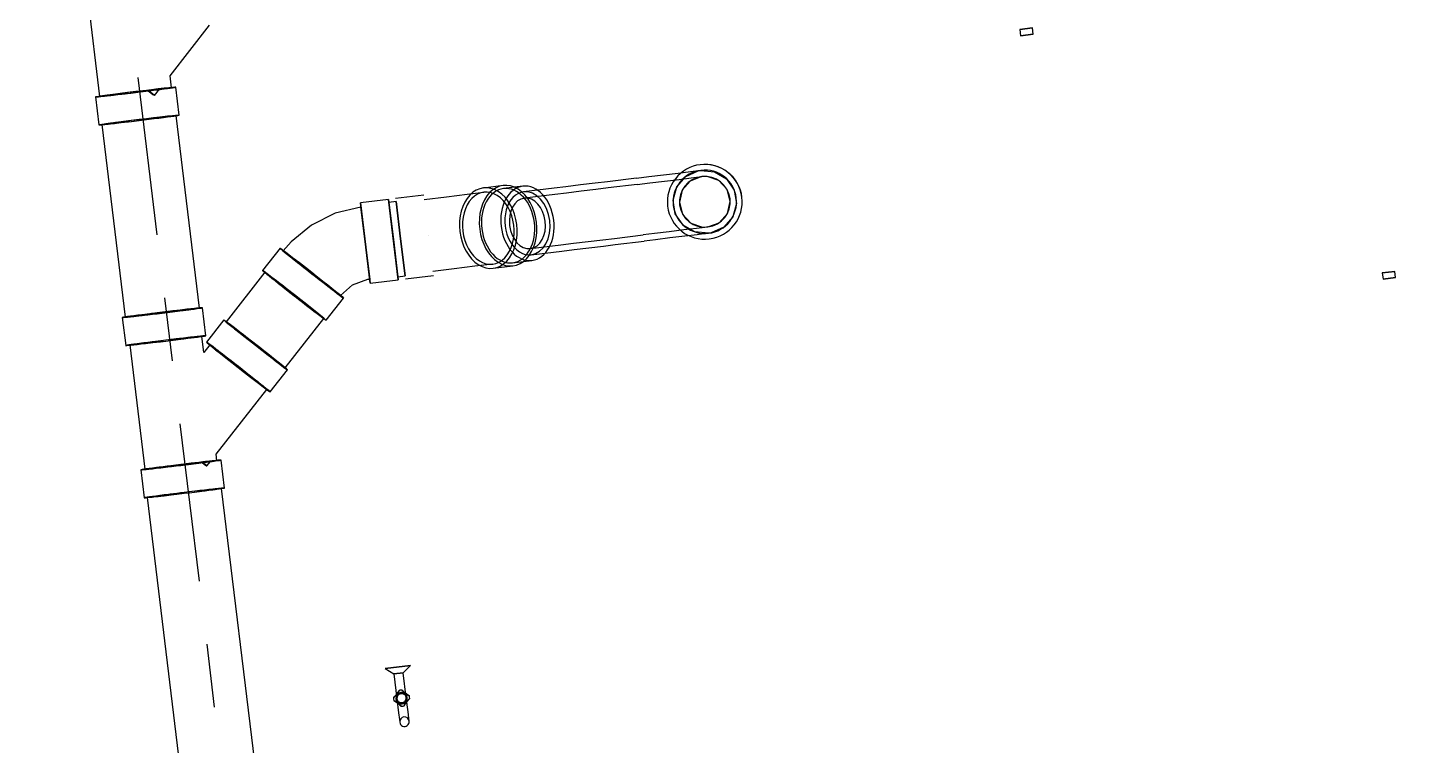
# Model space of a CAD drawing. Header units: millimetres. Extents: x 400392 to 401374, y 4543900 to 4544115.
# Drawn here: x 400461.43 to 400463.606, y 4544093.967 to 4544095.099 of the extents above; entities that cross this region are included whole.
import ezdxf

# ---------------------------------------------------------------- set-up
doc = ezdxf.new("R2010")
doc.units = ezdxf.units.MM
doc.linetypes.add('CENTER', pattern=[2, 1.25, -0.25, 0.25, -0.25])
doc.layers.add('A-DETL-GENF', color=92, linetype='Continuous', lineweight=9)
doc.layers.add('kolon tarama prota', color=252, linetype='Continuous')
doc.layers.add('skesit prota', color=7, linetype='Continuous')

# ---------------------------------------------------------------- blocks, each defined once
blk = doc.blocks.new('+24.06 mekanik')
at = {"layer": 'kolon tarama prota', "color": 253}
for p, q in [((4797.6, 165773.2), (4787.6, 165773.2)), ((4787.6, 165773.2), (4787.6, 165753.2)), ((4787.6, 165753.2), (4787.6, 165773.2)), ((4797.6, 165773.2), (4797.6, 165753.2)), ((4797.6, 165753.2), (4797.6, 165773.2)), ((4787.6, 165753.2), (4797.6, 165753.2)), ((4347.6, 165252.2), (4337.6, 165252.2)), ((4337.6, 165232.2), (4337.6, 165252.2)), ((4337.6, 165252.2), (4337.6, 165232.2)), ((4347.6, 165232.2), (4347.6, 165252.2)), ((4347.6, 165252.2), (4347.6, 165232.2)), ((4337.6, 165232.2), (4347.6, 165232.2)), ((4547.6, 164765.6), (4547.6, 164765.6)), ((4547.6, 164647.6), (4547.6, 164647.6)), ((4497.6, 164604.1), (4497.6, 164558.1)), ((4507.6, 164604.1), (4507.6, 164558.1)), ((4587.6, 164558.1), (4587.6, 164604.1)), ((4597.6, 164558.1), (4597.6, 164604.1)), ((4497.6, 164473.3), (4497.6, 164424.9)), ((4507.6, 164473.3), (4507.6, 164424.9)), ((4587.6, 164424.9), (4587.6, 164473.3)), ((4597.6, 164424.9), (4597.6, 164473.3)), ((4488.6, 164424.9), (4488.6, 164394.2)), ((4606.6, 164394.2), (4606.6, 164424.8)), ((4483.9, 164394.2), (4483.9, 164362.8)), ((4611.4, 164362.8), (4611.4, 164394.2)), ((4483.9, 164267.9), (4483.9, 164223.4)), ((4547.6, 164267.9), (4547.6, 164267.9)), ((4547.6, 164267.9), (4547.6, 164267.9)), ((4547.6, 164267.9), (4547.6, 164267.9)), ((4547.6, 164267.9), (4547.6, 164267.9)), ((4611.4, 164223.4), (4611.4, 164267.9)), ((4483.9, 164212), (4483.9, 164167.5)), ((4483.9, 164212), (4611.4, 164212)), ((4611.4, 164212), (4483.9, 164212)), ((4488.6, 164223.4), (4488.6, 164212)), ((4488.6, 164223.4), (4547.6, 164223.4)), ((4547.6, 164223.4), (4488.6, 164223.4)), ((4488.6, 164212), (4547.6, 164212)), ((4547.6, 164212), (4488.6, 164212)), ((4547.6, 164223.4), (4606.6, 164223.4)), ((4606.6, 164223.4), (4547.6, 164223.4)), ((4547.6, 164223.4), (4547.6, 164223.4)), ((4547.6, 164223.4), (4547.6, 164223.4)), ((4547.6, 164212), (4606.6, 164212)), ((4606.6, 164212), (4547.6, 164212)), ((4606.6, 164212), (4606.6, 164223.4)), ((4611.4, 164167.5), (4611.4, 164212)), ((4483.9, 164167.5), (4611.4, 164167.5)), ((4611.4, 164167.5), (4483.9, 164167.5)), ((4604.8, 164167.5), (4490.5, 164167.5)), ((4490.5, 164167.5), (4604.8, 164167.5)), ((5227.6, 164145.2), (5217.6, 164157.7)), ((5217.6, 164157.7), (5217.6, 164117.7)), ((5217.6, 164117.7), (5217.6, 164157.7)), ((5267.1, 164145.2), (5227.6, 164145.2)), ((5227.6, 164145.2), (5227.6, 164130.2)), ((5227.6, 164130.2), (5227.6, 164145.2)), ((5227.6, 164130.2), (5227.6, 164145.2)), ((5227.6, 164145.2), (5227.6, 164130.2)), ((5289.5, 164145.2), (5267.1, 164145.2)), ((4661.2, 164091.7), (4629.7, 164123.1)), ((5217.6, 164117.7), (5227.6, 164130.2)), ((5227.6, 164130.2), (5267.1, 164130.2)), ((5267.1, 164130.2), (5289.5, 164130.2)), ((4727.9, 164018.2), (4657.8, 164088.3)), ((4539.6, 164033), (4571, 164001.5)), ((4762.7, 163990.2), (4731.3, 164021.6)), ((4574.4, 164004.9), (4644.5, 163934.8)), ((4849.7, 163893.9), (4758.1, 163985.5)), ((4248.5, 163893.9), (4177.1, 163965.3)), ((4641.1, 163931.4), (4672.6, 163900)), ((4312.1, 163900.5), (4267.6, 163900.5)), ((4662.5, 163900.5), (4618, 163900.5)), ((4677.2, 163904.7), (4688.1, 163893.8)), ((4904.4, 163900.5), (4860, 163900.5)), ((4267.6, 163893.9), (4248.5, 163893.9)), ((4618, 163895.7), (4312.1, 163895.7)), ((4688.1, 163893.9), (4662.5, 163893.9)), ((4860, 163893.9), (4849.7, 163893.9)), ((4866.4, 163877.1), (4860, 163883.6)), ((5775.1, 163895.7), (4904.4, 163895.7)), ((4267.3, 163856.7), (4267.9, 163856.5)), ((4276.7, 163865.7), (4267.6, 163874.8)), ((4859.7, 163870.8), (4860.3, 163870.6)), ((4112.7, 163779.6), (4267.6, 163779.6)), ((4267.6, 163773), (4312.1, 163773)), ((4312.1, 163777.7), (4618, 163777.7)), ((4618, 163773), (4662.5, 163773)), ((4662.5, 163779.6), (4860, 163779.6)), ((4860, 163773), (4904.4, 163773)), ((4904.4, 163777.7), (5775.1, 163777.7))]:
    blk.add_line(p, q, dxfattribs=at)
at = {"layer": 'kolon tarama prota', "color": 253, "flags": 128}
for points in [[(4497.6, 164706.6), (4502.3, 164727.7), (4515.5, 164744.9), (4534.7, 164754.9), (4556.3, 164755.8), (4576.3, 164747.5), (4591, 164731.5), (4597.4, 164710.9), (4597.6, 164706.6)], [(4587.6, 164706.6), (4583, 164725.3), (4570, 164739.7), (4551.9, 164746.3), (4532.8, 164743.7), (4517.1, 164732.4), (4508.5, 164715), (4507.6, 164706.6)], [(4497.6, 164604.1), (4497.6, 164623.9), (4497.6, 164647.2), (4497.6, 164670.5), (4497.6, 164689.9), (4497.6, 164702.6), (4497.6, 164706.6)], [(4597.6, 164706.6), (4592.9, 164685.4), (4579.8, 164668.2), (4560.6, 164658.2), (4538.9, 164657.3), (4518.9, 164665.6), (4504.3, 164681.6), (4497.8, 164702.2), (4497.6, 164706.6)], [(4507.6, 164604.1), (4507.6, 164623.9), (4507.6, 164647.2), (4507.6, 164670.5), (4507.6, 164689.9), (4507.6, 164702.6), (4507.6, 164706.6)], [(4507.6, 164706.6), (4512.3, 164687.8), (4525.2, 164673.4), (4543.4, 164666.8), (4562.5, 164669.4), (4578.2, 164680.7), (4586.7, 164698.1), (4587.6, 164706.6)], [(4587.6, 164706.6), (4587.6, 164701.9), (4587.6, 164688.5), (4587.6, 164668.6), (4587.6, 164645.2), (4587.6, 164622), (4587.6, 164604.1)], [(4597.6, 164706.6), (4597.6, 164701.9), (4597.6, 164688.5), (4597.6, 164668.6), (4597.6, 164645.2), (4597.6, 164622), (4597.6, 164604.1)], [(4497.6, 164558.1), (4497.6, 164538.4), (4497.6, 164515), (4497.6, 164491.8), (4497.6, 164473.3)], [(4507.6, 164558.1), (4507.6, 164538.4), (4507.6, 164515), (4507.6, 164491.8), (4507.6, 164473.3)], [(4587.6, 164473.3), (4587.6, 164493.1), (4587.6, 164516.4), (4587.6, 164539.6), (4587.6, 164558.1)], [(4597.6, 164473.3), (4597.6, 164493.1), (4597.6, 164516.4), (4597.6, 164539.6), (4597.6, 164558.1)], [(4490.5, 164267.9), (4490.5, 164303.2), (4490.5, 164336.1), (4490.5, 164362.8)], [(4604.8, 164362.8), (4604.8, 164334.4), (4604.8, 164301.4), (4604.8, 164267.9)], [(4490.5, 164167.5), (4495.2, 164126), (4509.2, 164086.7), (4531.7, 164051.6), (4544.3, 164037.6)], [(4625.1, 164118.5), (4610.7, 164139.6), (4604.8, 164164.4), (4604.8, 164167.5)], [(5304.5, 164145.2), (5299.9, 164145.2), (5289.5, 164145.2)], [(5289.5, 164130.2), (5300.2, 164130.2), (5304.5, 164130.2)]]:
    blk.add_lwpolyline(points, dxfattribs=at)
at = {"layer": 'kolon tarama prota', "color": 253}
for centre, radius, start, end in [((4547.6, 164706.6), 50, 0, 180), ((4547.6, 164706.6), 50, 359.9992, 179.9992), ((4547.6, 164706.6), 50, 359.9992, 179.9992), ((4547.6, 164706.6), 40, 0, 180), ((4547.6, 164706.6), 40, 359.9992, 179.9992), ((4547.6, 164706.6), 40, 359.9992, 179.9992), ((4547.6, 164706.6), 50, 180, 0), ((4547.6, 164706.6), 50, 179.9992, 359.9992), ((4547.6, 164706.6), 50, 179.9992, 359.9992), ((4547.6, 164706.6), 40, 180, 0), ((4547.6, 164706.6), 40, 179.9992, 359.9992), ((4547.6, 164706.6), 40, 179.9992, 359.9992), ((5267.1, 164137.7), 12.8, 170.2428, 180), ((5267.1, 164137.7), 12.8, 180, 189.7572), ((5267.1, 164137.7), 9.09, 0, 180), ((5267.1, 164137.7), 9.09, 180, 0), ((5267.1, 164137.7), 7.5, 90, 180), ((5267.1, 164137.7), 7.5, 180, 270), ((5267.1, 164137.7), 12.8, 80.2428, 99.7572), ((5267.1, 164137.7), 7.5, 0, 90), ((5267.1, 164137.7), 7.5, 270, 0), ((5267.1, 164137.7), 12.8, 0, 9.7572), ((5267.1, 164137.7), 12.8, 350.2428, 0), ((5304.5, 164137.7), 7.5, 90, 270), ((5304.5, 164137.7), 7.5, 270, 90), ((5267.1, 164137.7), 12.8, 260.2428, 279.7572)]:
    blk.add_arc(centre, radius, start, end, dxfattribs=at)
for centre, major_axis, ratio, start_param, end_param in [((4547.6, 164706.6), (0, 59), 0.999998, 0, 1.570796), ((4547.6, 164706.6), (0, 59), 0.999998, 6.283185, 7.853982), ((4547.6, 164706.6), (0, 59), 0.999998, 4.712389, 6.283185), ((4547.6, 164706.6), (0, 59), 0.999998, 4.712389, 6.283185), ((4547.6, 164706.6), (0, 59), 0.999998, 1.570796, 3.141593), ((4547.6, 164706.6), (0, 59), 0.999998, 1.570796, 3.141593), ((4547.6, 164706.6), (0, 59), 0.999998, 3.141593, 4.712389), ((4547.6, 164706.6), (0, 59), 0.999998, 3.141593, 4.712389), ((4547.6, 164424.9), (-59, 0), 0.707107, 4.712389, 6.283185), ((4547.6, 164424.9), (-59, 0), 0.707107, 3.141593, 4.712389), ((4547.6, 164424.9), (-50, 0), 0.707107, 3.141593, 6.283185), ((4547.6, 164424.9), (-40, 0), 0.707107, 3.141593, 6.283185), ((4547.6, 164394.2), (-63.8, 0), 0.707107, 4.712389, 7.853982), ((4547.6, 164394.2), (-59, 0), 0.707107, 4.712389, 6.283185), ((4547.6, 164424.9), (-59, 0), 0.707107, 0, 1.570796), ((4547.6, 164424.9), (-50, 0), 0.707107, 0, 3.141593), ((4547.6, 164424.9), (40, 0), 0.707107, 3.141593, 6.283185), ((4547.6, 164394.2), (63.8, 0), 0.707107, 4.712389, 7.853982), ((4547.6, 164394.2), (-59, 0), 0.707107, 3.141593, 4.712389), ((4547.6, 164424.9), (-59, 0), 0.707107, 1.570796, 3.141593), ((4547.6, 164362.8), (-63.8, 0), 0.707107, 4.712389, 7.853982), ((4547.6, 164362.8), (57.1, 0), 0.707107, 1.570796, 4.712389), ((4547.6, 164362.8), (63.8, 0), 0.707107, 4.712389, 7.853982), ((4547.6, 164362.8), (57.2, 0), 0.707107, 4.712389, 7.853982), ((4547.6, 164394.2), (-59, 0), 0.707107, 0, 1.570796), ((4547.6, 164394.2), (-59, 0), 0.707107, 1.570796, 3.141593), ((4584.7, 164078.1), (45.1, 45.1), 0.009975, 0.009975, 3.151567), ((4584.7, 164078.1), (45.1, 45.1), 0.009975, 3.151567, 6.29316), ((4584.7, 164078.1), (40.4, 40.4), 0.009975, 0.009975, 3.151567), ((4584.7, 164078.1), (40.4, 40.4), 0.009975, 3.151567, 6.29316), ((4616.1, 164046.6), (45.1, 45.1), 0.009975, 0.009975, 3.151567), ((4616.1, 164046.6), (45.1, 45.1), 0.009975, 3.151567, 6.29316), ((4616.1, 164046.6), (41.7, 41.7), 0.009975, 0, 1.570796), ((4616.1, 164046.6), (41.7, 41.7), 0.009975, 4.712389, 6.283185), ((4616.1, 164046.6), (41.7, 41.7), 0.009975, 1.570796, 3.141593), ((4616.1, 164046.6), (41.7, 41.7), 0.009975, 3.141593, 4.712389), ((4686.2, 163976.5), (45.1, 45.1), 0.009975, 0.004167, 3.14576), ((4686.2, 163976.5), (45.1, 45.1), 0.009975, 3.14576, 6.287352), ((4686.2, 163976.5), (41.7, 41.7), 0.009975, 0, 1.570796), ((4686.2, 163976.5), (41.7, 41.7), 0.009975, 4.712389, 6.283185), ((4717.6, 163945.1), (45.1, 45.1), 0.009975, 0.004167, 3.14576), ((4717.6, 163945.1), (45.1, 45.1), 0.009975, 3.14576, 6.287352), ((4717.6, 163945.1), (40.4, 40.4), 0.009975, 0.004167, 3.14576), ((4717.6, 163945.1), (40.4, 40.4), 0.009975, 3.14576, 6.287352), ((4686.2, 163976.5), (41.7, 41.7), 0.009975, 1.570796, 3.141593), ((4686.2, 163976.5), (41.7, 41.7), 0.009975, 3.141593, 4.712389), ((4267.6, 163836.7), (0, 63.8), 0.010009, 6.279053, 9.420645), ((4267.6, 163836.7), (0, 63.8), 0.010009, 3.13746, 6.279053), ((4312.1, 163836.7), (0, 63.8), 0.010009, 6.279053, 9.420645), ((4312.1, 163836.7), (0, 63.8), 0.010009, 3.13746, 6.279053), ((4618, 163836.7), (0, 63.8), 0.01, 6.279078, 9.420671), ((4618, 163836.7), (0, 63.8), 0.01, 3.137485, 6.279078), ((4662.5, 163836.7), (0, 63.8), 0.01, 6.279078, 9.420671), ((4662.5, 163836.7), (0, 63.8), 0.01, 3.137485, 6.279078), ((4860, 163836.7), (0, 63.8), 0.01, 6.279078, 9.420671), ((4860, 163836.7), (0, 63.8), 0.01, 3.137485, 6.279078), ((4904.4, 163836.7), (0, 63.8), 0.01, 6.279078, 9.420671), ((4904.4, 163836.7), (0, 63.8), 0.01, 3.137485, 6.279078), ((4267.6, 163836.7), (0, 57.2), 0.010009, 6.279053, 9.420645), ((4267.6, 163836.7), (0, 57.1), 0.010009, 3.13746, 6.279053), ((4312.1, 163836.7), (0, 59), 0.010009, 0, 1.570796), ((4312.1, 163836.7), (0, 59), 0.010009, 4.712389, 6.283185), ((4618, 163836.7), (0, 59), 0.010009, 0, 1.570796), ((4618, 163836.7), (0, 59), 0.010009, 4.712389, 6.283185), ((4662.5, 163836.7), (0, 57.2), 0.01, 6.279078, 9.420671), ((4662.5, 163836.7), (0, 57.2), 0.01, 3.137485, 6.279078), ((4860, 163836.7), (0, 57.1), 0.01, 6.279078, 9.420671), ((4826, 163836.7), (40.4, 40.4), 0.009975, 0.004167, 0.576363), ((4860, 163836.7), (0, 57.2), 0.01, 3.137485, 6.279078), ((4826, 163836.7), (40.4, 40.4), 0.009975, 5.715156, 6.287352), ((4904.4, 163836.7), (0, 59), 0.01, 0, 1.570796), ((4904.4, 163836.7), (0, 59), 0.01, 4.712389, 6.283185), ((4247.7, 163836.7), (29, 29), 0.009999, 0.004155, 0.818805), ((4247.7, 163836.7), (29, 29), 0.009999, 5.472691, 6.287341), ((4312.1, 163836.7), (0, 59), 0.010009, 1.570796, 3.141593), ((4312.1, 163836.7), (0, 59), 0.010009, 3.141593, 4.712389), ((4618, 163836.7), (0, 59), 0.010009, 1.570796, 3.141593), ((4618, 163836.7), (0, 59), 0.010009, 3.141593, 4.712389), ((4904.4, 163836.7), (0, 59), 0.01, 1.570796, 3.141593), ((4904.4, 163836.7), (0, 59), 0.01, 3.141593, 4.712389)]:
    blk.add_ellipse(centre, major_axis=major_axis, ratio=ratio, start_param=start_param, end_param=end_param, dxfattribs=at)
for points, knots in [([(5254.4, 164139.8), (5254.7, 164140.1), (5255.1, 164140.4), (5255.6, 164140.8), (5255.9, 164141), (5256.1, 164141.1), (5256.3, 164141.3), (5256.4, 164141.4), (5256.6, 164141.5), (5256.7, 164141.7), (5257, 164141.9), (5257.2, 164142.1), (5257.4, 164142.3), (5257.6, 164142.4), (5257.6, 164142.5), (5257.7, 164142.5), (5257.8, 164142.6), (5257.8, 164142.6), (5258, 164142.8), (5258.2, 164143), (5258.5, 164143.2), (5258.9, 164143.6), (5259.3, 164144), (5259.7, 164144.4), (5259.9, 164144.6), (5260, 164144.7), (5260.2, 164144.9), (5260.4, 164145.1), (5260.7, 164145.4), (5261.1, 164145.9), (5261.5, 164146.3), (5261.8, 164146.6), (5262, 164146.8), (5262.1, 164146.9), (5262.2, 164147), (5262.3, 164147.1), (5262.3, 164147.1), (5262.4, 164147.2), (5262.5, 164147.3), (5262.7, 164147.5), (5262.9, 164147.8), (5263.1, 164148), (5263.2, 164148.2), (5263.4, 164148.3), (5263.5, 164148.5), (5263.6, 164148.7), (5263.8, 164148.9), (5264, 164149.1), (5264.4, 164149.6), (5264.7, 164150), (5264.9, 164150.3)], [-1, -1, -1, -1, -0.875, -0.84375, -0.8125, -0.78125, -0.765625, -0.75, -0.734375, -0.71875, -0.6875, -0.65625, -0.640625, -0.632812, -0.628906, -0.625, -0.621094, -0.617188, -0.609375, -0.59375, -0.578125, -0.5625, -0.53125, -0.515625, -0.507812, -0.5, -0.492188, -0.484375, -0.46875, -0.4375, -0.421875, -0.40625, -0.390625, -0.382812, -0.378906, -0.375, -0.371094, -0.367188, -0.359375, -0.34375, -0.3125, -0.28125, -0.265625, -0.25, -0.234375, -0.21875, -0.1875, -0.15625, -0.125, 0, 0, 0, 0]), ([(5267.1, 164130.2), (5266.7, 164130.2), (5266, 164130.2), (5265.1, 164130.4), (5264.3, 164130.7), (5263.8, 164130.9), (5263.4, 164131.2), (5263, 164131.4), (5262.8, 164131.5), (5262.5, 164131.7), (5262.2, 164132), (5261.8, 164132.4), (5261.4, 164132.8), (5261.1, 164133.1), (5260.9, 164133.4), (5260.8, 164133.7), (5260.5, 164134.1), (5260.2, 164134.6), (5260, 164135.3), (5259.8, 164136.1), (5259.7, 164136.9), (5259.6, 164137.7), (5259.7, 164138.5), (5259.8, 164139.2), (5260, 164140), (5260.2, 164140.7), (5260.5, 164141.2), (5260.8, 164141.6), (5260.9, 164141.9), (5261.1, 164142.2), (5261.4, 164142.6), (5261.8, 164143), (5262.2, 164143.3), (5262.5, 164143.6), (5262.8, 164143.8), (5263, 164143.9), (5263.4, 164144.2), (5263.8, 164144.4), (5264.3, 164144.6), (5265.1, 164144.9), (5266, 164145.1), (5266.7, 164145.2), (5267.1, 164145.2)], [0, 0, 0, 0, 0.055556, 0.111111, 0.138889, 0.166667, 0.194444, 0.208333, 0.222222, 0.236111, 0.25, 0.277778, 0.305556, 0.319444, 0.333333, 0.347222, 0.361111, 0.388889, 0.416667, 0.444444, 0.472222, 0.5, 0.527778, 0.555556, 0.583333, 0.611111, 0.638889, 0.652778, 0.666667, 0.680556, 0.694444, 0.722222, 0.75, 0.763889, 0.777778, 0.791667, 0.805556, 0.833333, 0.861111, 0.888889, 0.944444, 1, 1, 1, 1]), ([(5267.1, 164145.2), (5267.5, 164145.2), (5268.2, 164145.1), (5269.2, 164144.9), (5269.9, 164144.6), (5270.4, 164144.4), (5270.9, 164144.2), (5271.2, 164143.9), (5271.5, 164143.8), (5271.7, 164143.6), (5272, 164143.3), (5272.4, 164143), (5272.8, 164142.6), (5273.1, 164142.2), (5273.3, 164141.9), (5273.5, 164141.6), (5273.7, 164141.2), (5274, 164140.7), (5274.3, 164140), (5274.5, 164139.2), (5274.6, 164138.5), (5274.6, 164137.7), (5274.6, 164136.9), (5274.5, 164136.1), (5274.3, 164135.3), (5274, 164134.6), (5273.7, 164134.1), (5273.5, 164133.7), (5273.3, 164133.4), (5273.1, 164133.1), (5272.8, 164132.8), (5272.4, 164132.4), (5272, 164132), (5271.7, 164131.7), (5271.5, 164131.5), (5271.2, 164131.4), (5270.9, 164131.2), (5270.4, 164130.9), (5269.9, 164130.7), (5269.2, 164130.4), (5268.2, 164130.2), (5267.5, 164130.2), (5267.1, 164130.2)], [0, 0, 0, 0, 0.055556, 0.111111, 0.138889, 0.166667, 0.194444, 0.208333, 0.222222, 0.236111, 0.25, 0.277778, 0.305556, 0.319444, 0.333333, 0.347222, 0.361111, 0.388889, 0.416667, 0.444444, 0.472222, 0.5, 0.527778, 0.555556, 0.583333, 0.611111, 0.638889, 0.652778, 0.666667, 0.680556, 0.694444, 0.722222, 0.75, 0.763889, 0.777778, 0.791667, 0.805556, 0.833333, 0.861111, 0.888889, 0.944444, 1, 1, 1, 1]), ([(5269.3, 164150.3), (5269.5, 164150), (5269.8, 164149.6), (5270.2, 164149.1), (5270.4, 164148.9), (5270.6, 164148.7), (5270.7, 164148.5), (5270.9, 164148.4), (5271, 164148.2), (5271.1, 164148), (5271.3, 164147.8), (5271.5, 164147.5), (5271.7, 164147.3), (5271.8, 164147.2), (5271.9, 164147.1), (5272, 164147.1), (5272, 164147), (5272.1, 164146.9), (5272.2, 164146.8), (5272.4, 164146.6), (5272.7, 164146.3), (5273.1, 164145.8), (5273.5, 164145.4), (5273.8, 164145.1), (5274, 164144.9), (5274.2, 164144.7), (5274.3, 164144.6), (5274.5, 164144.4), (5274.9, 164144), (5275.3, 164143.6), (5275.7, 164143.2), (5276, 164143), (5276.2, 164142.8), (5276.4, 164142.6), (5276.5, 164142.6), (5276.5, 164142.5), (5276.6, 164142.5), (5276.7, 164142.4), (5276.8, 164142.3), (5277, 164142.1), (5277.3, 164141.9), (5277.5, 164141.7), (5277.7, 164141.5), (5277.8, 164141.4), (5277.9, 164141.3), (5278.1, 164141.1), (5278.3, 164141), (5278.6, 164140.8), (5279.1, 164140.4), (5279.5, 164140.1), (5279.8, 164139.8)], [-1, -1, -1, -1, -0.875, -0.84375, -0.8125, -0.78125, -0.765625, -0.75, -0.734375, -0.71875, -0.6875, -0.65625, -0.640625, -0.632812, -0.628906, -0.625, -0.621094, -0.617188, -0.609375, -0.59375, -0.578125, -0.5625, -0.53125, -0.515625, -0.507812, -0.5, -0.492188, -0.484375, -0.46875, -0.4375, -0.421875, -0.40625, -0.390625, -0.382812, -0.378906, -0.375, -0.371094, -0.367188, -0.359375, -0.34375, -0.3125, -0.28125, -0.265625, -0.25, -0.234375, -0.21875, -0.1875, -0.15625, -0.125, 0, 0, 0, 0]), ([(5264.9, 164125), (5264.7, 164125.3), (5264.4, 164125.7), (5264, 164126.2), (5263.8, 164126.4), (5263.6, 164126.6), (5263.5, 164126.8), (5263.4, 164127), (5263.2, 164127.1), (5263.1, 164127.3), (5262.9, 164127.5), (5262.7, 164127.8), (5262.5, 164128), (5262.4, 164128.1), (5262.3, 164128.2), (5262.3, 164128.2), (5262.2, 164128.3), (5262.1, 164128.4), (5262, 164128.5), (5261.8, 164128.8), (5261.5, 164129.1), (5261.1, 164129.5), (5260.7, 164129.9), (5260.4, 164130.3), (5260.2, 164130.5), (5260, 164130.6), (5259.9, 164130.7), (5259.7, 164130.9), (5259.3, 164131.3), (5258.9, 164131.7), (5258.5, 164132.1), (5258.2, 164132.3), (5258, 164132.6), (5257.8, 164132.7), (5257.8, 164132.8), (5257.7, 164132.8), (5257.6, 164132.9), (5257.6, 164132.9), (5257.4, 164133), (5257.2, 164133.2), (5257, 164133.4), (5256.7, 164133.6), (5256.6, 164133.8), (5256.4, 164133.9), (5256.3, 164134), (5256.1, 164134.2), (5255.9, 164134.4), (5255.6, 164134.6), (5255.1, 164135), (5254.7, 164135.3), (5254.4, 164135.5)], [-1, -1, -1, -1, -0.875, -0.84375, -0.8125, -0.78125, -0.765625, -0.75, -0.734375, -0.71875, -0.6875, -0.65625, -0.640625, -0.632812, -0.628906, -0.625, -0.621094, -0.617188, -0.609375, -0.59375, -0.578125, -0.5625, -0.53125, -0.515625, -0.507812, -0.5, -0.492188, -0.484375, -0.46875, -0.4375, -0.421875, -0.40625, -0.390625, -0.382812, -0.378906, -0.375, -0.371094, -0.367188, -0.359375, -0.34375, -0.3125, -0.28125, -0.265625, -0.25, -0.234375, -0.21875, -0.1875, -0.15625, -0.125, 0, 0, 0, 0]), ([(5279.8, 164135.5), (5279.5, 164135.3), (5279.1, 164135), (5278.6, 164134.6), (5278.3, 164134.4), (5278.1, 164134.2), (5277.9, 164134), (5277.8, 164133.9), (5277.7, 164133.8), (5277.5, 164133.6), (5277.3, 164133.4), (5277, 164133.2), (5276.8, 164133), (5276.7, 164132.9), (5276.6, 164132.9), (5276.5, 164132.8), (5276.5, 164132.8), (5276.4, 164132.7), (5276.2, 164132.6), (5276, 164132.3), (5275.7, 164132.1), (5275.3, 164131.7), (5274.9, 164131.3), (5274.5, 164130.9), (5274.3, 164130.7), (5274.2, 164130.6), (5274, 164130.4), (5273.8, 164130.2), (5273.5, 164129.9), (5273.1, 164129.5), (5272.7, 164129.1), (5272.4, 164128.8), (5272.2, 164128.5), (5272.1, 164128.4), (5272, 164128.3), (5272, 164128.2), (5271.9, 164128.2), (5271.8, 164128.1), (5271.7, 164128), (5271.5, 164127.8), (5271.3, 164127.5), (5271.1, 164127.3), (5271, 164127.1), (5270.9, 164127), (5270.7, 164126.8), (5270.6, 164126.6), (5270.4, 164126.4), (5270.2, 164126.2), (5269.8, 164125.7), (5269.5, 164125.3), (5269.3, 164125)], [-1, -1, -1, -1, -0.875, -0.84375, -0.8125, -0.78125, -0.765625, -0.75, -0.734375, -0.71875, -0.6875, -0.65625, -0.640625, -0.632812, -0.628906, -0.625, -0.621094, -0.617188, -0.609375, -0.59375, -0.578125, -0.5625, -0.53125, -0.515625, -0.507812, -0.5, -0.492188, -0.484375, -0.46875, -0.4375, -0.421875, -0.40625, -0.390625, -0.382812, -0.378906, -0.375, -0.371094, -0.367188, -0.359375, -0.34375, -0.3125, -0.28125, -0.265625, -0.25, -0.234375, -0.21875, -0.1875, -0.15625, -0.125, 0, 0, 0, 0])]:
    blk.add_open_spline(points, degree=3, knots=knots, dxfattribs=at)
for points in [[(5264.9, 164150.3), (5263.4, 164148.3), (5260, 164144.5), (5256.3, 164141.3), (5254.4, 164139.8)], [(5279.8, 164139.8), (5277.7, 164141.4), (5273.9, 164144.7), (5270.7, 164148.4), (5269.3, 164150.3)], [(5254.4, 164135.5), (5256.5, 164133.9), (5260.3, 164130.6), (5263.5, 164126.9), (5264.9, 164125)], [(5269.3, 164125), (5270.8, 164127), (5274.2, 164130.8), (5277.9, 164134), (5279.8, 164135.5)]]:
    blk.add_open_spline(points, degree=3, dxfattribs=at)

msp = doc.modelspace()

# ---------------------------------------------------------------- linework, layer by layer
at = {"layer": 'skesit prota', "linetype": 'CENTER', "ltscale": 0.2}
msp.add_lwpolyline([(400460.6091, 4544103.2099), (400466.0874, 4544058.0981), (400466.6107, 4544058.766), (400465.7173, 4544058.6575)], dxfattribs=at)

# ---------------------------------------------------------------- block references
at = {"layer": 'A-DETL-GENF', "xscale": 0.001, "yscale": 0.001, "zscale": 0.001, "rotation": 276.9239939588385}
msp.add_blockref('+24.06 mekanik', (400298.4438, 4544079.4828), dxfattribs=at)

doc.saveas('drawing.dxf')
